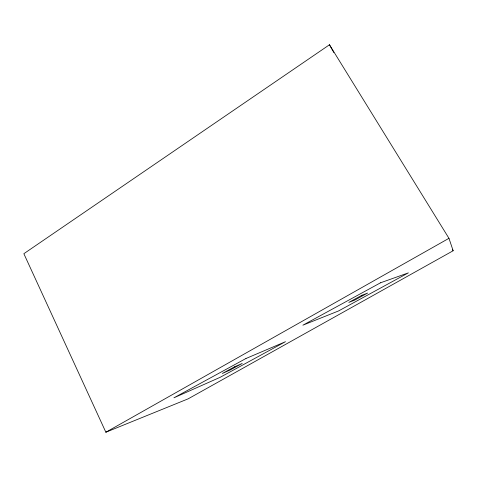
<?xml version="1.0" encoding="UTF-8"?>
<svg xmlns="http://www.w3.org/2000/svg" width="477" height="477" viewBox="0 0 477 477"><rect width="100%" height="100%" fill="white"/><g stroke="black" fill="none" stroke-linecap="round" stroke-linejoin="round"><path stroke-width="0.72" d="M329.47 44.772L23.85 253.698L105.864 432.228L188.135 398.844L453.15 250.753L448.964 238.321L329.47 44.772L333.846 52.565M105.864 432.228L448.964 238.321M452.369 249.483L453.15 250.753M380.563 282.778L302.895 325.183L338.491 310.98L408.372 272.868L380.563 282.778M245.953 358.507L173.938 397.806L220.207 377.283L285.479 341.693L245.953 358.507M361.954 295.251L348.836 302.4L354.715 300.105L367.594 293.093L361.954 295.251M234.606 366.783L222.365 373.449L230.176 370.015L242.209 363.462L234.606 366.783"/></g></svg>
